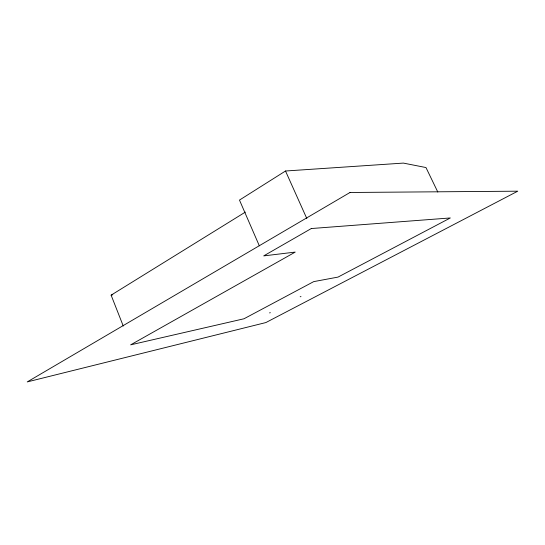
<?xml version="1.0" encoding="UTF-8"?>
<svg xmlns="http://www.w3.org/2000/svg" width="545" height="545" viewBox="0 0 545 545"><rect width="100%" height="100%" fill="white"/><g stroke="black" fill="none" stroke-linecap="round" stroke-linejoin="round"><path stroke-width="0.82" d="M437.812 192.038L425.972 167.547L403.375 163.091L285.512 171.007L239.48 200.076L259.325 245.815M123.252 326.019L111.119 295.158L245.352 212.1M111.119 295.158L112.774 294.763M269.543 312.891L270.368 312.701M300.186 296.752L300.983 296.589M285.512 171.007L306.828 218.559M350.026 192.48L27.25 381.909L265.885 322.558L517.75 191.186L350.026 192.48M311.297 228.539L263.691 255.898L295.233 252.09L130.65 344.842L243.997 318.771L313.716 281.622L338.002 277.098L450.34 217.952L311.297 228.539"/></g></svg>
